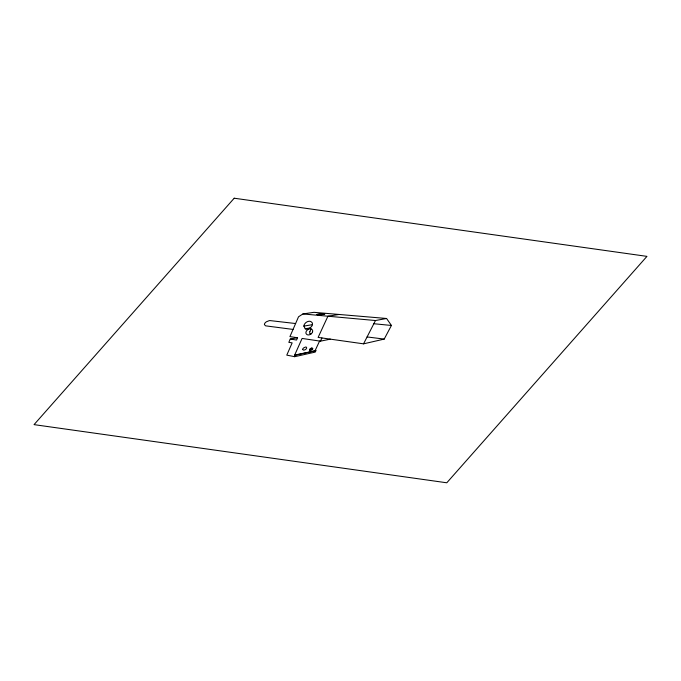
<?xml version="1.0" encoding="UTF-8"?>
<svg xmlns="http://www.w3.org/2000/svg" width="681" height="681" viewBox="0 0 681 681"><rect width="100%" height="100%" fill="white"/><g stroke="black" fill="none" stroke-linecap="round" stroke-linejoin="round"><path stroke-width="1.02" d="M316.946 314.392L319.712 313.796A22.311 11.952 -17.5 0 1 322.411 313.669L324.777 313.958L319.917 315.031A9.194 4.929 -17.5 0 1 317.491 314.843L316.963 314.418L318.146 314.648A19.025 10.198 -17.5 0 0 322.496 314.477M312.57 331.758L312.375 332.302A5.525 2.962 -17.5 0 1 311.634 333.401C310.374 335.009 307.097 335.852 306.067 333.588A8.104 4.341 -17.5 0 1 306.075 331.851L306.212 331.494A5.508 2.954 -17.5 0 1 306.952 330.37C308.212 328.761 311.515 327.919 312.528 330.2A8.172 4.375 -17.5 0 1 312.57 331.758M309.889 331.553L309.583 333.315L310.876 334.09M297.316 337.725L290.251 339.061L288.829 342.339L292.149 342.883L286.778 355.133L294.745 356.691L315.243 352.094L315.907 350.664L294.669 355.065L302.1 338.44L320.445 341.172L330.328 339.147M310.306 330.634L309.949 331.426M294.745 356.691L295.409 355.21L315.907 350.664M310.579 330.03L310.681 329.825A4.137 2.213 -17.5 0 1 311.268 328.974M315.167 350.536L319.585 341.045M320.445 341.172L321.934 337.963M363.56 343.837L375.478 320.53L386.578 318.487L391.422 325.458L384.203 339.095L363.56 343.837L318.121 337.418L327.919 316.214L339.044 314.46M307.923 329.034L309.881 328.182L311.745 326.233A9.926 5.32 -17.5 0 0 312.29 325.092L312.468 323.977A9.636 5.159 -17.5 0 0 312.119 322.658C310.281 319.832 306.144 321.585 304.679 323.926A9.857 5.286 -17.5 0 0 303.871 326.114L305.233 328.787A3.567 1.907 -17.5 0 0 307.65 329.127M386.578 318.487L313.967 312.332L302.917 313.941L298.525 316.793L289.927 336.618L297.563 337.759L296.558 340.04L290.251 339.061M324.607 314.094L324.241 314.213A5.278 2.826 -17.5 0 1 323.356 314.384L322.496 314.494M305.233 328.787L310.272 327.901M303.862 326.114L312.409 324.667M319.21 314.35L318.648 314.426A3.856 2.069 -17.5 0 0 317.738 314.605M302.917 313.941L375.478 320.53M373.835 323.739L391.422 325.458M295.597 323.535L270.323 320.623A2.971 1.592 -17.5 0 0 269.216 320.649L266.399 321.79A5.737 3.073 -17.5 0 0 265.36 322.641L264.96 323.1A4.92 2.63 -17.5 0 0 264.671 323.56A5.073 2.715 -17.5 0 0 264.432 324.65L265.641 325.85L293.043 329.425M367.085 336.933L384.203 339.095M310.017 350.136L309.676 349.906A1.634 0.877 -17.5 0 1 309.804 349.302M294.669 355.065L295.409 355.21M323.713 314.324L323.449 314.273A12.803 6.861 -17.5 0 0 319.193 314.426M311.651 348.357A1.532 0.817 -17.5 0 1 311.702 349.344A1.532 0.817 -17.5 0 1 310.059 350.034M311.779 348.272A0.851 0.46 -17.5 0 0 311.319 348.297L311.191 348.331A1.668 0.894 -17.5 0 0 310.281 348.817M302.628 349.43C303.36 351.609 308.357 348.349 306.203 347.038A1.456 0.783 -17.5 0 0 305.428 347.08L304.041 347.668A3.89 2.086 -17.5 0 0 303.147 348.408L303.028 348.544A3.235 1.737 -17.5 0 0 302.645 349.31L302.628 349.43M309.54 349.898L310.247 350.502L311.889 349.872A3.337 1.788 -17.5 0 0 312.528 349.285L312.758 348.919A2.145 1.149 -17.5 0 0 312.843 348.587L312.298 348.017A0.894 0.477 -17.5 0 0 311.907 348.025L311.498 348.127A2.324 1.243 -17.5 0 0 310.374 348.74A3.005 1.609 -17.5 0 0 309.753 349.387L309.549 349.838M234.204 198.214L34.05 424.629L446.796 482.786L646.95 256.371L234.204 198.214"/></g></svg>
